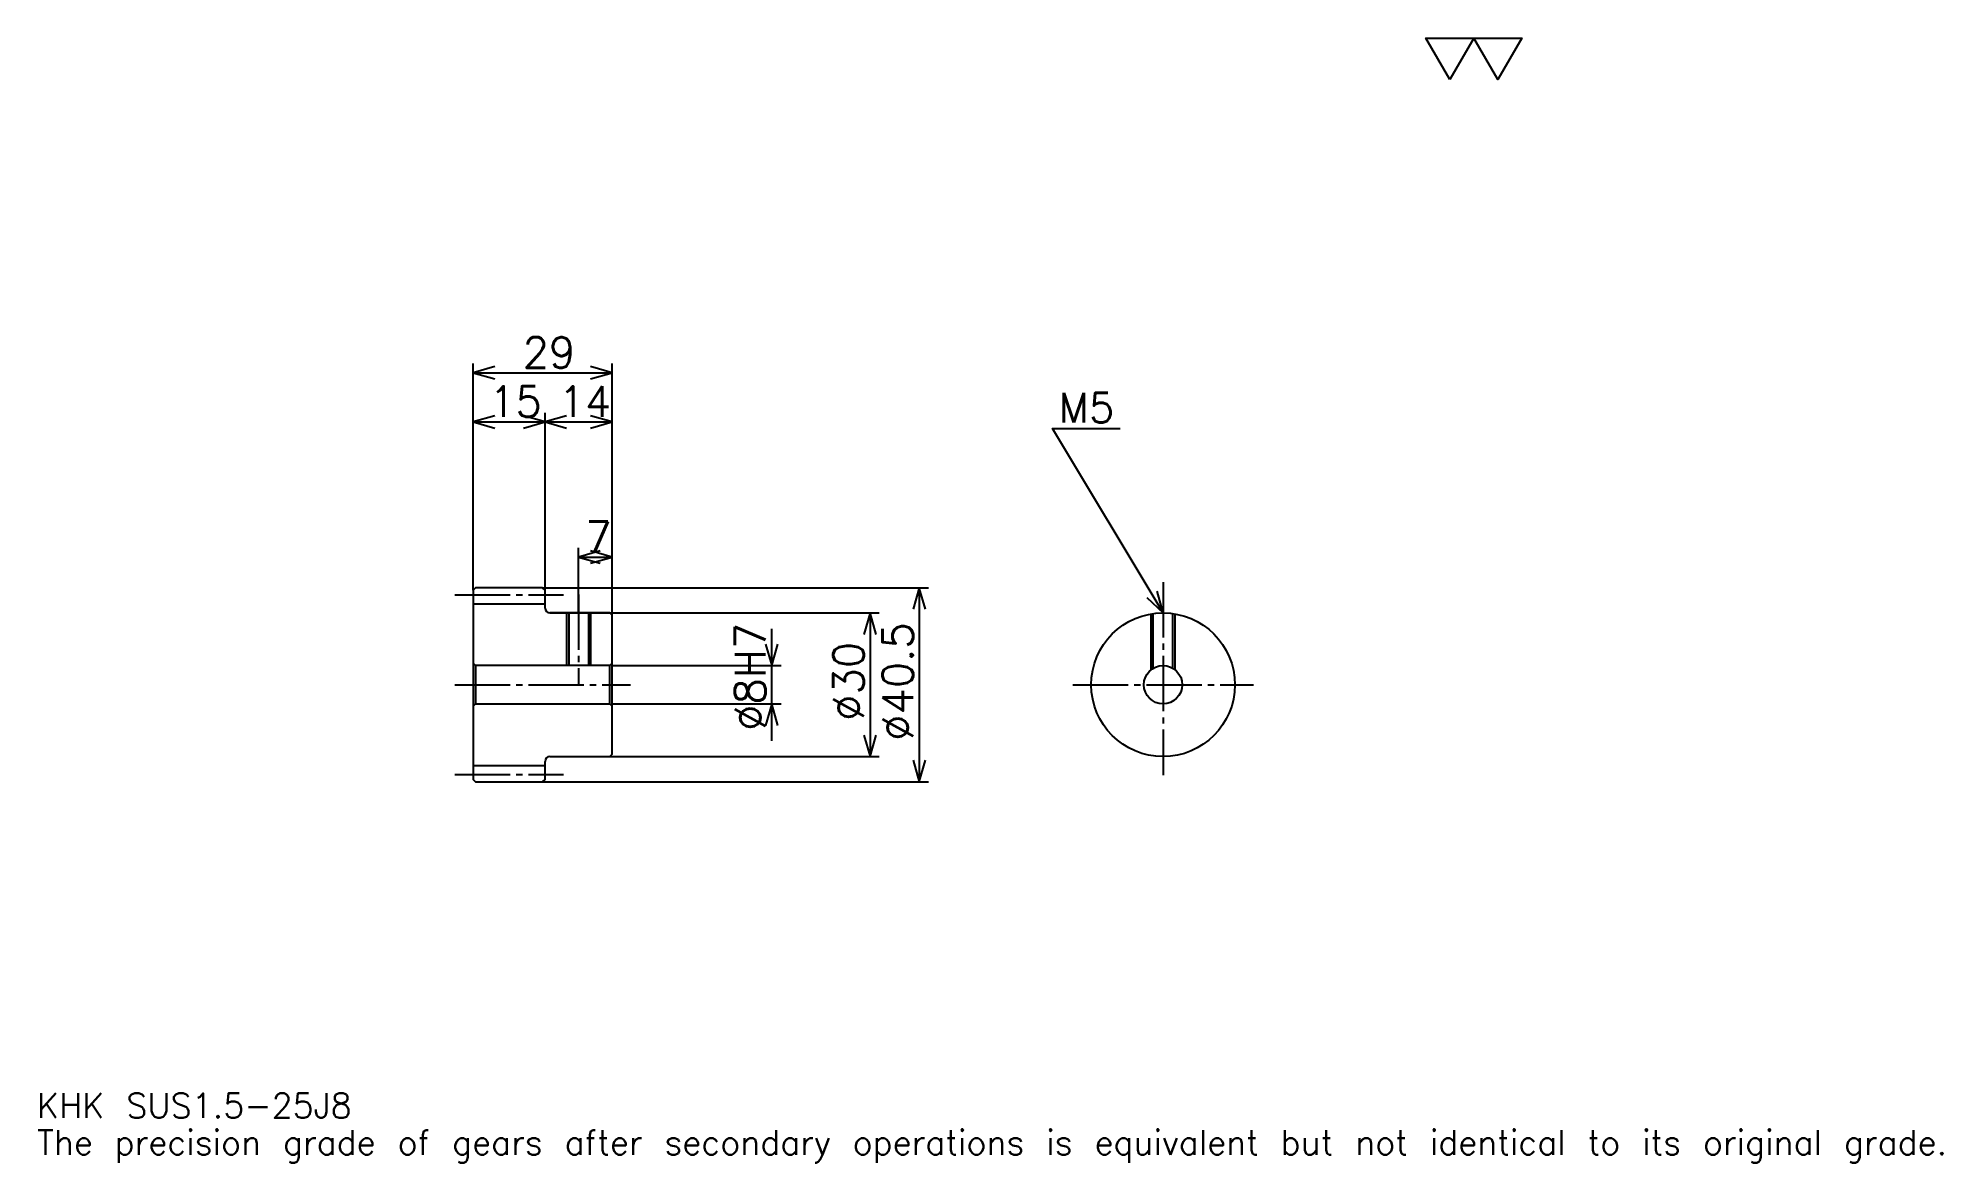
# Model space of a CAD drawing. Extents: x 13 to 411, y 5 to 240.
import ezdxf

# ---------------------------------------------------------------- set-up
doc = ezdxf.new("R2010")
doc.units = 0
doc.linetypes.add('DASHDOT', pattern=[15.391305, 11.543478, -1.282609, 1.282609, -1.282609])
doc.layers.get('0').update_dxf_attribs({"linetype": 'CONTINUOUS'})
doc.layers.add('DASHDOT', color=6, linetype='DASHDOT')
doc.styles.add('KANJI', font='TXT', dxfattribs={"bigfont": 'BIGFONT'})

msp = doc.modelspace()

# ---------------------------------------------------------------- linework, layer by layer
at = {"color": 5}
for p, q in [((103.891296, 124.782608), (103.891296, 171.597824)), ((132.891296, 124.782608), (132.891296, 171.597824)), ((103.891296, 169.67392), (132.891296, 169.67392)), ((103.891296, 159.41304), (118.891296, 159.41304)), ((118.891296, 124.782608), (118.891296, 161.33696)), ((118.891296, 159.41304), (132.891296, 159.41304)), ((125.891296, 124.782608), (125.891296, 133.119568)), ((125.891296, 131.195648), (132.891296, 131.195648)), ((103.891296, 124.282608), (103.891296, 124.782608)), ((118.391296, 124.782608), (132.891296, 124.782608)), ((118.891296, 124.282608), (118.891296, 124.782608)), ((125.891296, 119.532608), (125.891296, 124.782608)), ((132.891296, 124.782608), (198.945648, 124.782608)), ((132.891296, 119.032608), (132.891296, 124.782608)), ((197.021729, 124.782608), (197.021729, 84.282608)), ((119.891296, 119.532608), (132.891296, 119.532608)), ((132.891296, 119.532608), (188.684784, 119.532608)), ((186.760864, 119.532608), (186.760864, 89.532608)), ((166.23912, 92.83696), (166.23912, 116.228256)), ((132.891296, 108.532608), (168.16304, 108.532608)), ((132.891296, 100.532608), (168.16304, 100.532608)), ((119.891296, 89.532608), (132.891296, 89.532608)), ((132.891296, 89.532608), (188.684784, 89.532608)), ((118.391296, 84.282608), (132.891296, 84.282608)), ((132.891296, 84.282608), (198.945648, 84.282608))]:
    msp.add_line(p, q, dxfattribs=at)
at = {"color": 4}
for p, q in [((103.891296, 121.407608), (118.891296, 121.407608)), ((104.391296, 108.532608), (104.391296, 100.532608)), ((132.391296, 108.532608), (132.891296, 109.032608)), ((132.391296, 100.532608), (132.891296, 100.032608)), ((103.891296, 87.657608), (118.891296, 87.657608))]:
    msp.add_line(p, q, dxfattribs=at)
at = {"color": 7}
msp.add_lwpolyline([(307.82608, 230.869568), (302.823914, 239.540009), (322.832611, 239.540009), (317.830414, 230.869568), (312.828247, 239.540009), (307.82608, 230.869568)], dxfattribs=at)
at = {"color": 5}
for points in [[(108.380424, 170.956512), (103.891296, 169.67392), (108.380424, 168.391296)], [(128.402161, 168.391296), (132.891296, 169.67392), (128.402161, 170.956512)], [(108.380424, 160.695648), (103.891296, 159.41304), (108.380424, 158.130432)], [(114.402168, 158.130432), (118.891296, 159.41304), (114.402168, 160.695648)], [(123.380424, 160.695648), (118.891296, 159.41304), (123.380424, 158.130432)], [(128.402161, 158.130432), (132.891296, 159.41304), (128.402161, 160.695648)], [(247.934769, 119.532608), (224.847809, 158.010864), (238.956512, 158.010864)], [(130.380432, 132.478256), (125.891296, 131.195648), (130.380432, 129.91304)], [(128.402161, 129.91304), (132.891296, 131.195648), (128.402161, 132.478256)], [(198.304337, 120.29348), (197.021729, 124.782608), (195.73912, 120.29348)], [(244.525299, 122.722107), (247.934769, 119.532608), (246.72496, 124.041901)], [(188.043472, 115.04348), (186.760864, 119.532608), (185.478256, 115.04348)], [(164.956512, 113.021736), (166.23912, 108.532608), (167.521729, 113.021736)], [(167.521729, 96.04348), (166.23912, 100.532608), (164.956512, 96.04348)], [(185.478256, 94.021736), (186.760864, 89.532608), (188.043472, 94.021736)], [(195.73912, 88.771736), (197.021729, 84.282608), (198.304337, 88.771736)]]:
    msp.add_lwpolyline(points, dxfattribs=at)
at = {"color": 4}
for points in [[(118.891296, 120.532608), (118.891296, 124.282608), (118.391296, 124.782608), (104.391296, 124.782608), (103.891296, 124.282608), (103.891296, 100.032608)], [(119.891296, 89.532608), (132.391296, 89.532608), (132.891296, 90.032608), (132.891296, 119.032608), (132.391296, 119.532608), (119.891296, 119.532608)], [(123.391296, 119.532608), (123.391296, 108.532608)], [(123.826294, 119.532608), (123.826294, 108.532608)], [(127.956299, 119.532608), (127.956299, 108.532608)], [(128.391296, 119.532608), (128.391296, 108.532608)], [(245.434769, 107.655106), (245.434769, 119.322807)], [(245.869766, 107.958359), (245.869766, 119.389786)], [(249.999771, 107.958359), (249.999771, 119.389786)], [(250.434769, 107.655106), (250.434769, 119.322807)], [(103.891296, 100.032608), (104.391296, 100.532608), (132.391296, 100.532608), (132.391296, 108.532608), (104.391296, 108.532608), (103.891296, 109.032608)], [(103.891296, 100.032608), (103.891296, 84.782608), (104.391296, 84.282608), (118.391296, 84.282608), (118.891296, 84.782608), (118.891296, 88.532608)]]:
    msp.add_lwpolyline(points, dxfattribs=at)
for radius in [15, 4]:
    msp.add_circle((247.934769, 104.532608), radius, dxfattribs=at)
for centre, start, end in [((119.891296, 120.532608), 180, 270), ((119.891296, 88.532608), 90, 180)]:
    msp.add_arc(centre, 1, start, end, dxfattribs=at)
at = {"layer": 'DASHDOT', "color": 7}
for p, q in [((247.934769, 125.945648), (247.934769, 85.684784)), ((100.043472, 123.282608), (122.73912, 123.282608)), ((100.043472, 104.532608), (136.73912, 104.532608)), ((229.086945, 104.532608), (266.782593, 104.532608)), ((100.043472, 85.782608), (122.73912, 85.782608))]:
    msp.add_line(p, q, dxfattribs=at)
msp.add_lwpolyline([(125.891296, 123.380432), (125.891296, 104.684784)], dxfattribs=at)

# ---------------------------------------------------------------- texts
at = {"color": 7, "style": 'KANJI'}
for s, height, p in [('29', 6.413043, (114.222816, 170.699997)), ('15', 6.413043, (107.222816, 160.439133)), ('14', 6.413043, (121.722816, 160.439133)), ('M5', 6.156522, (226.130432, 159.293472)), ('7', 6.413043, (127.307053, 132.221741)), ('KHK SUS1.5-25J8', 5.130435, (12.826087, 14.108696)), ('The precision grade of gears after secondary operations is equivalent but not identical to its original grade.', 5.130435, (12.826087, 6.413043))]:
    msp.add_text(s, height=height, dxfattribs=at).set_placement(p)
for s, p in [('%%c8H7', (164.956512, 94.91304)), ('%%c40.5', (195.73912, 92.828804)), ('%%c30', (185.478256, 96.997284))]:
    msp.add_text(s, height=6.413043, rotation=90, dxfattribs=at).set_placement(p)

doc.saveas('drawing.dxf')
